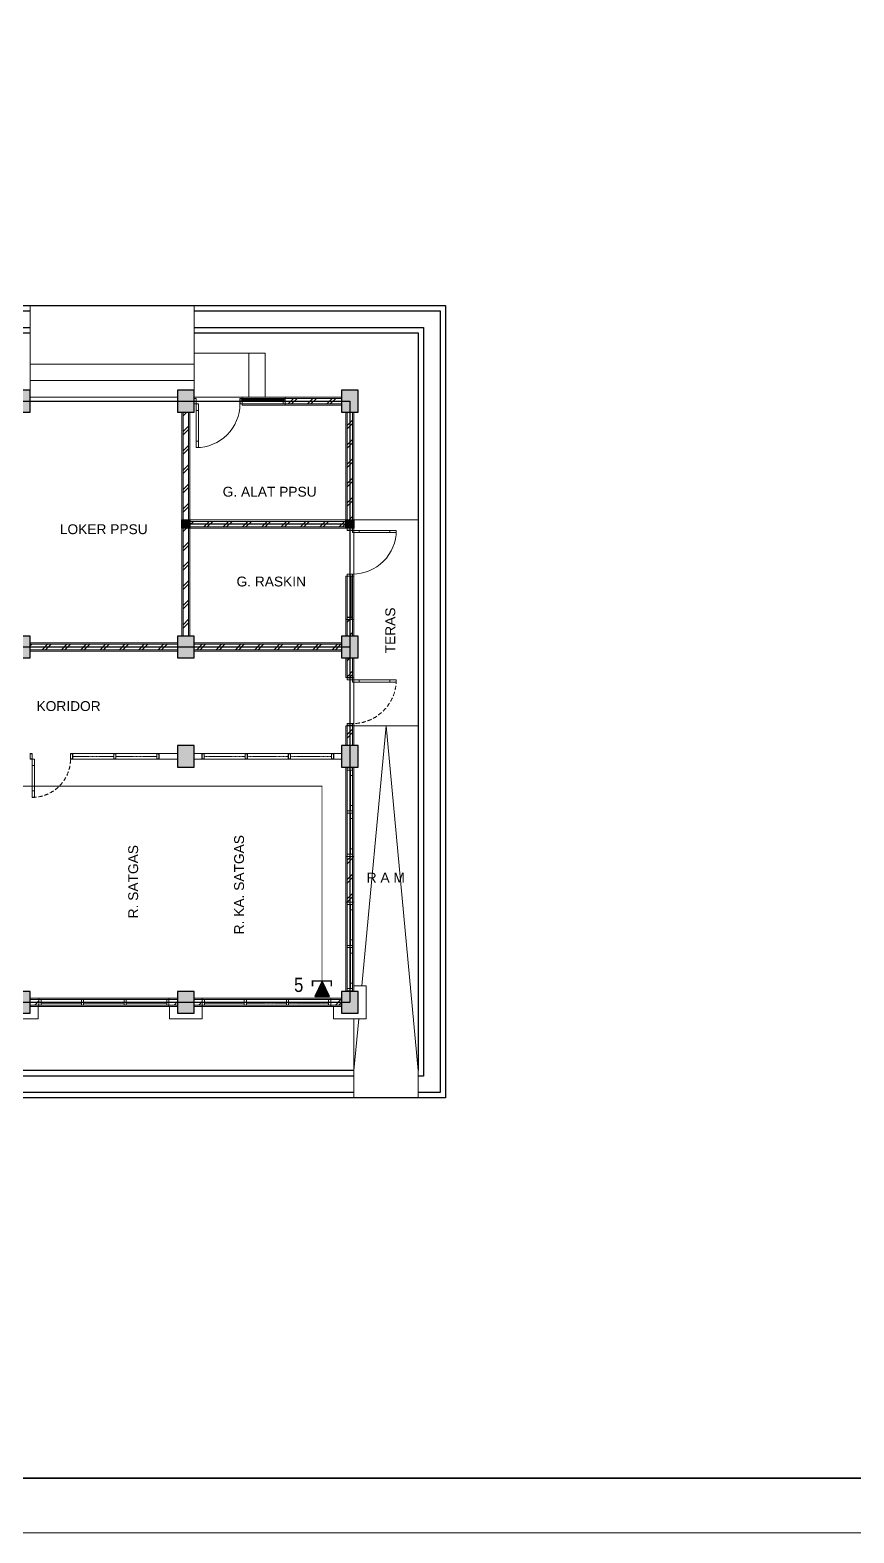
# Model space of a CAD drawing. Header units: millimetres. Extents: x -11 to 37583, y -101 to 28664.
# Drawn here: x 8088 to 11103, y 17664 to 23164 of the extents above; entities that cross this region are included whole.
import ezdxf
from ezdxf.enums import TextEntityAlignment as Align

# ---------------------------------------------------------------- set-up
doc = ezdxf.new("R2010")
doc.units = ezdxf.units.MM
doc.linetypes.add('DASHED', pattern=[0.75, 0.5, -0.25])
doc.linetypes.add('HIDDEN', pattern=[0.375, 0.25, -0.125])
for name, color, linetype, lineweight in [('ars', 11, 'Continuous', 5), ('dinding', 5, 'Continuous', 15), ('GRS KOP', 1, 'Continuous', 35), ('kabel', 1, 'Continuous', 50), ('KOLOM', 1, 'Continuous', 30), ('kop', 7, 'Continuous', 20), ('kus', 63, 'Continuous', 15), ('KUSEN', 30, 'Continuous', 15), ('lan', 7, 'Continuous', 15), ('not', 7, 'Continuous', 20), ('PARTISI', 190, 'Continuous', 9), ('sol kol', 8, 'Continuous', 0)]:
    doc.layers.add(name, color=color, linetype=linetype, lineweight=lineweight)
doc.layers.add('as', color=1, linetype='Continuous', plot=False)
doc.layers.add('D2', color=3, linetype='Continuous')
doc.layers.add('HT', color=8, linetype='Continuous')
doc.styles.add('BARU', font='complex.shx')
doc.styles.add('NOT', font='ARIALN.TTF')
doc.styles.get("Standard").update_dxf_attribs({"font": 'arial.ttf'})
pattern_1 = [(45, (6758.166, 18955.88), (-35.35534, 35.35534), []), (45, (6770.666, 18955.88), (-35.35534, 35.35534), [])]
pattern_2 = [(45, (6558.166, 18955.88), (-35.35534, 35.35534), []), (45, (6570.666, 18955.88), (-35.35534, 35.35534), [])]

# ---------------------------------------------------------------- blocks, each defined once
blk = doc.blocks.new('KP')
at = {"layer": 'KOLOM'}
blk.add_lwpolyline([(0.075, -0.075), (-0.075, -0.075), (-0.075, 0.075), (0.075, 0.075), (0.075, -0.075)], dxfattribs=at)
blk = doc.blocks.new('K1')
at = {"layer": 'KOLOM'}
blk.add_lwpolyline([(0.2, 0.15), (-0.2, 0.15), (-0.2, -0.15), (0.2, -0.15), (0.2, 0.15)], dxfattribs=at)
blk = doc.blocks.new('P 80')
at = {"linetype": 'HIDDEN', "ltscale": 0.3}
blk.add_lwpolyline([(-0.84, 0.1, -0.414214), (-0.04, 0.9, -1.303225)], format="xyb", dxfattribs=at)
for points in [[(-0.04, 0.9), (-0.08, 0.9), (-0.08, 0.78), (-0.04, 0.78)], [(-0.04, 0.78), (-0.08, 0.78), (-0.08, 0.22), (-0.04, 0.22)], [(-0.835, 0.06), (-0.84, 0.06), (-0.84, 0.061), (-0.84, 0.1), (-0.88, 0.1), (-0.88, 0), (-0.84, 0), (-0.84, 0.056), (-0.835, 0.058)], [(-0.842, 0.002), (-0.878, 0.002), (-0.878, 0.098), (-0.842, 0.098)], [(-0.04, 0.1), (-0.08, 0.1), (-0.08, 0.22), (-0.04, 0.22)], [(-0.045, 0.06), (-0.04, 0.06), (-0.04, 0.061), (-0.04, 0.1), (0, 0.1), (0, 0), (-0.04, 0), (-0.04, 0.056), (-0.045, 0.058)], [(-0.038, 0.002), (-0.002, 0.002), (-0.002, 0.098), (-0.038, 0.098)]]:
    blk.add_lwpolyline(points, close=True)
blk = doc.blocks.new('P 70')
at = {"linetype": 'HIDDEN', "ltscale": 0.3}
blk.add_lwpolyline([(-0.74, 0.1, -0.414214), (-0.04, 0.8, -1.303225)], format="xyb", dxfattribs=at)
for points in [[(-0.04, 0.8), (-0.08, 0.8), (-0.08, 0.68), (-0.04, 0.68)], [(-0.04, 0.68), (-0.08, 0.68), (-0.08, 0.22), (-0.04, 0.22)], [(-0.735, 0.06), (-0.74, 0.06), (-0.74, 0.061), (-0.74, 0.1), (-0.78, 0.1), (-0.78, 0), (-0.74, 0), (-0.74, 0.056), (-0.735, 0.058)], [(-0.742, 0.002), (-0.778, 0.002), (-0.778, 0.098), (-0.742, 0.098)], [(-0.04, 0.1), (-0.08, 0.1), (-0.08, 0.22), (-0.04, 0.22)], [(-0.045, 0.06), (-0.04, 0.06), (-0.04, 0.061), (-0.04, 0.1), (0, 0.1), (0, 0), (-0.04, 0), (-0.04, 0.056), (-0.045, 0.058)], [(-0.038, 0.002), (-0.002, 0.002), (-0.002, 0.098), (-0.038, 0.098)]]:
    blk.add_lwpolyline(points, close=True)
blk = doc.blocks.new('NOTASI RUANG')
at = {"layer": 'not'}
for height, p in [(0.26, (-0.011, 0.3)), (0.175, (-0.009, -0.017))]:
    blk.add_attdef('RUANG', text='', height=height, dxfattribs=at).set_placement(p, align=Align.MIDDLE_CENTER)
blk = doc.blocks.new('KJG')
at = {"layer": 'HT'}
blk.add_hatch(color=6, dxfattribs=at).paths.add_polyline_path([(5333.7, 22448.2), (5306.7, 22391.8), (5360.7, 22391.8)])
at = {"layer": 'HT', "color": 6}
blk.add_lwpolyline([(5333.7, 22448.2), (5306.7, 22391.8), (5360.7, 22391.8)], close=True, dxfattribs=at)
at = {"layer": 'kabel', "color": 6, "linetype": 'Continuous', "const_width": 5.75}
blk.add_lwpolyline([(5367.8, 22429.1), (5367.8, 22448.5), (5298.7, 22448.5), (5298.7, 22429.1)], dxfattribs=at)
blk = doc.blocks.new('kop')
at = {"layer": 'GRS KOP'}
blk.add_lwpolyline([(1, 54), (83, 54), (83, 1), (1, 1)], close=True, dxfattribs=at)
at = {"layer": 'kop', "color": 7}
blk.add_line((0, 0), (84, 0), dxfattribs=at)
at = {"layer": 'kop', "style": 'BARU', "flags": 4}
for p, height in [((73.8, 5.4), 0.35), ((80.303, 5.382), 0.25), ((73.8, 4.9), 0.35), ((80.303, 4.882), 0.25), ((73.8, 4.4), 0.35), ((80.303, 4.382), 0.25)]:
    blk.add_attdef('-', p, '', height=height, dxfattribs=at)
at = {"layer": 'kop', "flags": 4}
for tag, p in [('AR-00', (78.057, 2.648)), ('00', (81.238, 2.647))]:
    blk.add_attdef(tag, text='', height=0.35, dxfattribs=at).set_placement(p, align=Align.MIDDLE)

msp = doc.modelspace()

# ---------------------------------------------------------------- hatches: boundary and pattern name
at = {"layer": 'ars'}
h = msp.add_hatch(dxfattribs=at)
h.set_pattern_fill('TEMBOK', color=256, scale=50)
h.set_pattern_definition(pattern_1)
h.paths.add_polyline_path([(9228.2, 21795.9), (9022.2, 21795.9), (9022.2, 21815.9), (9228.2, 21815.9)])
h = msp.add_hatch(dxfattribs=at)
h.set_pattern_fill('TEMBOK', color=256, scale=50)
h.set_pattern_definition(pattern_1)
h.paths.add_polyline_path([(8668.2, 20945.9), (8668.2, 21765.9), (8648.2, 21765.9), (8648.2, 20945.9)])
h = msp.add_hatch(dxfattribs=at)
h.set_pattern_fill('TEMBOK', color=256, scale=50)
h.set_pattern_definition(pattern_2)
h.paths.add_polyline_path([(9268.2, 21765.9), (9268.2, 21370.9), (9248.2, 21370.9), (9248.2, 21765.9)])
h = msp.add_hatch(dxfattribs=at)
h.set_pattern_fill('TEMBOK', color=256, scale=50)
h.set_pattern_definition(pattern_1)
h.paths.add_polyline_path([(9243.2, 21365.9), (8673.2, 21365.9), (8673.2, 21345.9), (9243.2, 21345.9)])
h = msp.add_hatch(dxfattribs=at)
h.set_pattern_fill('TEMBOK', color=256, scale=50)
h.set_pattern_definition(pattern_2)
h.paths.add_polyline_path([(9268.2, 21006.9), (9268.2, 20945.9), (9248.2, 20945.9), (9248.2, 21006.9)])
h = msp.add_hatch(dxfattribs=at)
h.set_pattern_fill('TEMBOK', color=256, scale=50)
h.set_pattern_definition(pattern_1)
h.paths.add_polyline_path([(8628.2, 20895.9), (8088.2, 20895.9), (8088.2, 20915.9), (8628.2, 20915.9)])
h = msp.add_hatch(dxfattribs=at)
h.set_pattern_fill('TEMBOK', color=256, scale=50)
h.set_pattern_definition(pattern_1)
h.paths.add_polyline_path([(9228.2, 20915.9), (8688.2, 20915.9), (8688.2, 20895.9), (9228.2, 20895.9)])
h = msp.add_hatch(dxfattribs=at)
h.set_pattern_fill('TEMBOK', color=256, scale=50)
h.set_pattern_definition(pattern_2)
h.paths.add_polyline_path([(9248.2, 20793.9), (9248.2, 20865.9), (9268.2, 20865.9), (9268.2, 20793.9)])
h = msp.add_hatch(dxfattribs=at)
h.set_pattern_fill('TEMBOK', color=256, scale=50)
h.set_pattern_definition(pattern_2)
h.paths.add_polyline_path([(9248.2, 20617.9), (9248.2, 20545.9), (9268.2, 20545.9), (9268.2, 20617.9)])
h = msp.add_hatch(dxfattribs=at)
h.set_pattern_fill('TEMBOK', color=256, scale=50)
h.set_pattern_definition([(45, (8758.166, 19281.88), (-35.3553, 35.3553), []), (45, (8770.666, 19281.88), (-35.3553, 35.3553), [])])
h.paths.add_polyline_path([(9268.2, 20139.9), (9268.2, 19971.9), (9248.2, 19971.9), (9248.2, 20139.9)])
h = msp.add_hatch(dxfattribs=at)
h.set_pattern_fill('TEMBOK', color=256, scale=50)
h.set_pattern_definition([(45, (7234.58, 19290.88), (-35.3553, 35.3553), []), (45, (7247.08, 19290.88), (-35.3553, 35.3553), [])])
h.paths.add_polyline_path([(8120.2, 19615.9), (8088.2, 19615.9), (8088.2, 19595.9), (8120.2, 19595.9)])
h = msp.add_hatch(dxfattribs=at)
h.set_pattern_fill('TEMBOK', color=256, scale=50)
h.set_pattern_definition([(45, (7744.58, 19290.88), (-35.3553, 35.3553), []), (45, (7757.08, 19290.88), (-35.3553, 35.3553), [])])
h.paths.add_polyline_path([(8628.2, 19615.9), (8598.2, 19615.9), (8598.2, 19595.9), (8628.2, 19595.9)])
h = msp.add_hatch(dxfattribs=at)
h.set_pattern_fill('TEMBOK', color=256, scale=50)
h.set_pattern_definition([(45, (7834.58, 19290.88), (-35.3553, 35.3553), []), (45, (7847.08, 19290.88), (-35.3553, 35.3553), [])])
h.paths.add_polyline_path([(8718.2, 19615.9), (8688.2, 19615.9), (8688.2, 19595.9), (8718.2, 19595.9)])
h = msp.add_hatch(dxfattribs=at)
h.set_pattern_fill('TEMBOK', color=256, scale=50)
h.set_pattern_definition([(45, (8334.58, 19290.88), (-35.3553, 35.3553), []), (45, (8347.08, 19290.88), (-35.3553, 35.3553), [])])
h.paths.add_polyline_path([(9228.2, 19615.9), (9188.2, 19615.9), (9188.2, 19595.9), (9228.2, 19595.9)])
at = {"layer": 'sol kol'}
for points in [[(8028.2, 21845.9), (8028.2, 21765.9), (8088.2, 21765.9), (8088.2, 21845.9)], [(8628.2, 21845.9), (8628.2, 21765.9), (8688.2, 21765.9), (8688.2, 21845.9)], [(9228.2, 21845.9), (9228.2, 21765.9), (9288.2, 21765.9), (9288.2, 21845.9)], [(8643.2, 21370.9), (8673.2, 21370.9), (8673.2, 21340.9), (8643.2, 21340.9)], [(9243.2, 21370.9), (9273.2, 21370.9), (9273.2, 21340.9), (9243.2, 21340.9)], [(8028.2, 20945.9), (8028.2, 20865.9), (8088.2, 20865.9), (8088.2, 20945.9)], [(8628.2, 20945.9), (8628.2, 20865.9), (8688.2, 20865.9), (8688.2, 20945.9)], [(9228.2, 20945.9), (9228.2, 20865.9), (9288.2, 20865.9), (9288.2, 20945.9)], [(8628.2, 20545.9), (8628.2, 20465.9), (8688.2, 20465.9), (8688.2, 20545.9)], [(9228.2, 20545.9), (9228.2, 20465.9), (9288.2, 20465.9), (9288.2, 20545.9)], [(8028.2, 19645.9), (8028.2, 19565.9), (8088.2, 19565.9), (8088.2, 19645.9)], [(8628.2, 19645.9), (8628.2, 19565.9), (8688.2, 19565.9), (8688.2, 19645.9)], [(9228.2, 19645.9), (9228.2, 19565.9), (9288.2, 19565.9), (9288.2, 19645.9)]]:
    msp.add_hatch(color=256, dxfattribs=at).paths.add_polyline_path(points)

# ---------------------------------------------------------------- linework, layer by layer
for p, q in [((4308.2, 22155.9), (9608.2, 22155.9)), ((4328.2, 22135.9), (8088.2, 22135.9)), ((8688.2, 22135.9), (9588.2, 22135.9)), ((9588.2, 22135.9), (9588.2, 19275.9)), ((9608.2, 22155.9), (9608.2, 19255.9)), ((4388.2, 22075.9), (8088.2, 22075.9)), ((4408.2, 22055.9), (8088.2, 22055.9)), ((8688.2, 22075.9), (9528.2, 22075.9)), ((8688.2, 22055.9), (9508.2, 22055.9)), ((9508.2, 22055.9), (9508.2, 19355.9)), ((9528.2, 22075.9), (9528.2, 19335.9)), ((9273.2, 19355.9), (7508.2, 19355.9)), ((9273.2, 19335.9), (7528.2, 19335.9)), ((9528.2, 19335.9), (9508.2, 19335.9)), ((9273.2, 19275.9), (7588.2, 19275.9)), ((9608.2, 19255.9), (7608.2, 19255.9)), ((9588.2, 19275.9), (9508.2, 19275.9))]:
    msp.add_line(p, q)
at = {"layer": 'ars'}
for points in [[(9228.2, 21795.9), (9022.2, 21795.9), (9022.2, 21815.9), (9228.2, 21815.9)], [(8668.2, 20945.9), (8668.2, 21765.9), (8648.2, 21765.9), (8648.2, 20945.9)], [(9268.2, 21765.9), (9268.2, 21370.9), (9248.2, 21370.9), (9248.2, 21765.9)], [(9243.2, 21365.9), (8673.2, 21365.9), (8673.2, 21345.9), (9243.2, 21345.9)], [(9268.2, 21006.9), (9268.2, 20945.9), (9248.2, 20945.9), (9248.2, 21006.9)], [(8628.2, 20895.9), (8088.2, 20895.9), (8088.2, 20915.9), (8628.2, 20915.9)], [(9228.2, 20915.9), (8688.2, 20915.9), (8688.2, 20895.9), (9228.2, 20895.9)], [(9248.2, 20793.9), (9248.2, 20865.9), (9268.2, 20865.9), (9268.2, 20793.9)], [(9248.2, 20617.9), (9248.2, 20545.9), (9268.2, 20545.9), (9268.2, 20617.9)], [(9268.2, 20139.9), (9268.2, 19971.9), (9248.2, 19971.9), (9248.2, 20139.9)], [(8120.2, 19615.9), (8088.2, 19615.9), (8088.2, 19595.9), (8120.2, 19595.9)], [(8628.2, 19615.9), (8596.2, 19615.9), (8596.2, 19595.9), (8628.2, 19595.9)], [(8718.2, 19615.9), (8688.2, 19615.9), (8688.2, 19595.9), (8718.2, 19595.9)], [(9228.2, 19615.9), (9188.2, 19615.9), (9188.2, 19595.9), (9228.2, 19595.9)]]:
    msp.add_lwpolyline(points, close=True, dxfattribs=at)
at = {"layer": 'as'}
for points in [[(8058.2, 21805.9), (9258.2, 21805.9), (9258.2, 19605.9)], [(9258.2, 21355.9), (8658.2, 21355.9)], [(9258.2, 20905.9), (8058.2, 20905.9)], [(7858.2, 19605.9), (9258.2, 19605.9)]]:
    msp.add_lwpolyline(points, dxfattribs=at)
at = {"layer": 'D2', "color": 3, "linetype": 'DASHED', "ltscale": 50, "const_width": 3.03}
msp.add_lwpolyline([(7436.5, 20397), (9156.5, 20397), (9156.5, 19683.7)], dxfattribs=at)
at = {"layer": 'dinding'}
for points in [[(9228.2, 21790.9), (9022.2, 21790.9), (9022.2, 21820.9), (9228.2, 21820.9)], [(8673.2, 20945.9), (8673.2, 21765.9), (8643.2, 21765.9), (8643.2, 20945.9)], [(9273.2, 21765.9), (9273.2, 21370.9), (9243.2, 21370.9), (9243.2, 21765.9)], [(9243.2, 21370.9), (8673.2, 21370.9), (8673.2, 21340.9), (9243.2, 21340.9)], [(9273.2, 21006.9), (9273.2, 20945.9), (9243.2, 20945.9), (9243.2, 21006.9)], [(8628.2, 20890.9), (8088.2, 20890.9), (8088.2, 20920.9), (8628.2, 20920.9)], [(9228.2, 20920.9), (8688.2, 20920.9), (8688.2, 20890.9), (9228.2, 20890.9)], [(9243.2, 20793.9), (9243.2, 20865.9), (9273.2, 20865.9), (9273.2, 20793.9)], [(9243.2, 20617.9), (9243.2, 20545.9), (9273.2, 20545.9), (9273.2, 20617.9)], [(9273.2, 20139.9), (9273.2, 19971.9), (9243.2, 19971.9), (9243.2, 20139.9)], [(8120.2, 19620.9), (8088.2, 19620.9), (8088.2, 19590.9), (8120.2, 19590.9)], [(8628.2, 19620.9), (8596.2, 19620.9), (8596.2, 19590.9), (8628.2, 19590.9)], [(8718.2, 19620.9), (8688.2, 19620.9), (8688.2, 19590.9), (8718.2, 19590.9)], [(9228.2, 19620.9), (9188.2, 19620.9), (9188.2, 19590.9), (9228.2, 19590.9)]]:
    msp.add_lwpolyline(points, close=True, dxfattribs=at)
at = {"layer": 'kop', "color": 7}
msp.add_line((2856.5, 17663.9), (19656.5, 17663.9), dxfattribs=at)
at = {"layer": 'kus'}
for p, q in [((9014.2, 21815.9), (8864.2, 21815.9)), ((9014.2, 21795.9), (8864.2, 21795.9)), ((9014.2, 21811.5), (9014.2, 21815.9)), ((9014.2, 21815.9), (9022.2, 21815.9)), ((9014.5, 21811.5), (9014.2, 21811.5)), ((9014.2, 21795.9), (9014.2, 21809.3)), ((9014.2, 21809.3), (9014.5, 21809.3)), ((9022.2, 21795.9), (9014.2, 21795.9)), ((9014.5, 21811), (9014.5, 21811.5)), ((9014.8, 21811), (9014.5, 21811)), ((9014.5, 21809.3), (9014.5, 21809.8)), ((9014.5, 21809.8), (9014.8, 21809.8)), ((9014.6, 21815.5), (9021.8, 21815.5)), ((9014.6, 21811.9), (9014.6, 21815.5)), ((9017.6, 21811.9), (9014.6, 21811.9)), ((9014.6, 21796.3), (9014.6, 21808.9)), ((9014.6, 21808.9), (9017.6, 21808.9)), ((9021.8, 21796.3), (9014.6, 21796.3)), ((9015.2, 21811.5), (9014.8, 21811)), ((9014.8, 21809.8), (9015.2, 21809.3)), ((9017.2, 21811.5), (9015.2, 21811.5)), ((9015.2, 21809.3), (9017.2, 21809.3)), ((9017.2, 21809.3), (9017.2, 21811.5)), ((9017.6, 21808.9), (9017.6, 21811.9)), ((9021.8, 21815.5), (9021.8, 21796.3)), ((9248.2, 21014.9), (9248.2, 21164.9)), ((9268.2, 21014.9), (9268.2, 21164.9)), ((8394.2, 20515.9), (8244.2, 20515.9)), ((8552.2, 20515.9), (8402.2, 20515.9)), ((8725.2, 20515.9), (8875.2, 20515.9)), ((8883.2, 20515.9), (9033.2, 20515.9)), ((9041.2, 20515.9), (9191.2, 20515.9)), ((8394.2, 20495.9), (8244.2, 20495.9)), ((8552.2, 20495.9), (8402.2, 20495.9)), ((8725.2, 20495.9), (8875.2, 20495.9)), ((8883.2, 20495.9), (9033.2, 20495.9)), ((9041.2, 20495.9), (9191.2, 20495.9)), ((9248.2, 20305.9), (9248.2, 20455.9)), ((9261.2, 20305.9), (9261.2, 20455.9)), ((9261.2, 20435.9), (9268.2, 20435.9)), ((9268.2, 20305.9), (9268.2, 20455.9)), ((9248.2, 20147.9), (9248.2, 20297.9)), ((9261.2, 20325.9), (9268.2, 20325.9)), ((9261.2, 20147.9), (9261.2, 20297.9)), ((9268.2, 20147.9), (9268.2, 20297.9)), ((9261.2, 20277.9), (9268.2, 20277.9)), ((9261.2, 20167.9), (9268.2, 20167.9)), ((9248.2, 19963.9), (9248.2, 19813.9)), ((9261.2, 19963.9), (9261.2, 19813.9)), ((9261.2, 19943.9), (9268.2, 19943.9)), ((9268.2, 19963.9), (9268.2, 19813.9)), ((9248.2, 19805.9), (9248.2, 19655.9)), ((9261.2, 19833.9), (9268.2, 19833.9)), ((9261.2, 19805.9), (9261.2, 19655.9)), ((9268.2, 19805.9), (9268.2, 19655.9)), ((9261.2, 19785.9), (9268.2, 19785.9)), ((9261.2, 19675.9), (9268.2, 19675.9)), ((8276.2, 19602.9), (8128.2, 19602.9)), ((8432.2, 19602.9), (8284.2, 19602.9)), ((8588.2, 19602.9), (8440.2, 19602.9)), ((8872.2, 19615.9), (8726.2, 19615.9)), ((8872.2, 19602.9), (8726.2, 19602.9)), ((8872.2, 19595.9), (8726.2, 19595.9)), ((9026.2, 19615.9), (8880.2, 19615.9)), ((9026.2, 19595.9), (8880.2, 19595.9)), ((9180.2, 19615.9), (9034.2, 19615.9)), ((9180.2, 19595.9), (9034.2, 19595.9))]:
    msp.add_line(p, q, dxfattribs=at)
at = {"layer": 'kus', "linetype": 'HIDDEN'}
for p, q in [((8394.2, 20505.9), (8244.2, 20505.9)), ((8552.2, 20505.9), (8402.2, 20505.9)), ((8725.2, 20505.9), (8875.2, 20505.9)), ((8883.2, 20505.9), (9033.2, 20505.9)), ((9041.2, 20505.9), (9191.2, 20505.9)), ((9026.2, 19602.9), (8880.2, 19602.9)), ((9180.2, 19602.9), (9034.2, 19602.9))]:
    msp.add_line(p, q, dxfattribs=at)
at = {"layer": 'kus'}
for points in [[(8697.1, 21803.9), (8696.2, 21803.9), (8696.2, 21803.6), (8696.2, 21795.9), (8688.2, 21795.9), (8688.2, 21815.9), (8696.2, 21815.9), (8696.2, 21804.6), (8697.1, 21804.2)], [(8695.8, 21815.5), (8688.6, 21815.5), (8688.6, 21796.3), (8695.8, 21796.3)], [(8696.2, 21795.9), (8704.2, 21795.9), (8704.2, 21771.9), (8696.2, 21771.9)], [(8855.2, 21803.9), (8856.2, 21803.9), (8856.2, 21803.6), (8856.2, 21795.9), (8864.2, 21795.9), (8864.2, 21815.9), (8856.2, 21815.9), (8856.2, 21804.6), (8855.2, 21804.2)], [(8856.6, 21815.5), (8863.8, 21815.5), (8863.8, 21796.3), (8856.6, 21796.3)], [(9017.2, 21811.4), (9017.2, 21809.4), (8862.2, 21809.4), (8862.2, 21811.4)], [(8696.2, 21659.9), (8704.2, 21659.9), (8704.2, 21771.9), (8696.2, 21771.9)], [(8696.2, 21635.9), (8704.2, 21635.9), (8704.2, 21659.9), (8696.2, 21659.9)], [(9260.2, 21331.9), (9260.2, 21332.9), (9260.5, 21332.9), (9268.2, 21332.9), (9268.2, 21340.9), (9248.2, 21340.9), (9248.2, 21332.9), (9259.5, 21332.9), (9259.8, 21331.9)], [(9248.6, 21333.3), (9248.6, 21340.5), (9267.8, 21340.5), (9267.8, 21333.3)], [(9268.2, 21332.9), (9268.2, 21324.9), (9292.2, 21324.9), (9292.2, 21332.9)], [(9404.2, 21332.9), (9404.2, 21324.9), (9292.2, 21324.9), (9292.2, 21332.9)], [(9428.2, 21332.9), (9428.2, 21324.9), (9404.2, 21324.9), (9404.2, 21332.9)], [(9260.2, 21173.9), (9260.2, 21172.9), (9260.5, 21172.9), (9268.2, 21172.9), (9268.2, 21164.9), (9248.2, 21164.9), (9248.2, 21172.9), (9259.5, 21172.9), (9259.8, 21173.9)], [(9248.6, 21172.5), (9248.6, 21165.3), (9267.8, 21165.3), (9267.8, 21172.5)], [(9263.7, 21011.9), (9261.7, 21011.9), (9261.7, 21166.9), (9263.7, 21166.9)], [(8394.2, 20495.9), (8402.2, 20495.9), (8402.2, 20515.9), (8394.2, 20515.9)], [(8394.6, 20496.3), (8401.8, 20496.3), (8401.8, 20515.5), (8394.6, 20515.5)], [(8552.2, 20495.9), (8560.2, 20495.9), (8560.2, 20515.9), (8552.2, 20515.9)], [(8552.6, 20496.3), (8559.8, 20496.3), (8559.8, 20515.5), (8552.6, 20515.5)], [(8725.2, 20495.9), (8717.2, 20495.9), (8717.2, 20515.9), (8725.2, 20515.9)], [(8724.8, 20496.3), (8717.6, 20496.3), (8717.6, 20515.5), (8724.8, 20515.5)], [(8883.2, 20495.9), (8875.2, 20495.9), (8875.2, 20515.9), (8883.2, 20515.9)], [(8882.8, 20496.3), (8875.6, 20496.3), (8875.6, 20515.5), (8882.8, 20515.5)], [(9041.2, 20495.9), (9033.2, 20495.9), (9033.2, 20515.9), (9041.2, 20515.9)], [(9040.8, 20496.3), (9033.6, 20496.3), (9033.6, 20515.5), (9040.8, 20515.5)], [(9199.2, 20495.9), (9191.2, 20495.9), (9191.2, 20515.9), (9199.2, 20515.9)], [(9198.8, 20496.3), (9191.6, 20496.3), (9191.6, 20515.5), (9198.8, 20515.5)], [(9268.2, 20455.9), (9268.2, 20463.9), (9248.2, 20463.9), (9248.2, 20455.9)], [(9268.2, 20297.9), (9268.2, 20305.9), (9248.2, 20305.9), (9248.2, 20297.9)], [(9268.2, 20139.9), (9268.2, 20147.9), (9248.2, 20147.9), (9248.2, 20139.9)], [(9268.2, 19971.9), (9268.2, 19963.9), (9248.2, 19963.9), (9248.2, 19971.9)], [(9268.2, 19813.9), (9268.2, 19805.9), (9248.2, 19805.9), (9248.2, 19813.9)], [(9268.2, 19655.9), (9268.2, 19647.9), (9248.2, 19647.9), (9248.2, 19655.9)], [(8128.2, 19595.9), (8120.2, 19595.9), (8120.2, 19615.9), (8128.2, 19615.9)], [(8128.2, 19615.9), (8588.2, 19615.9), (8588.2, 19595.9), (8128.2, 19595.9)], [(8284.2, 19595.9), (8276.2, 19595.9), (8276.2, 19615.9), (8284.2, 19615.9)], [(8440.2, 19595.9), (8432.2, 19595.9), (8432.2, 19615.9), (8440.2, 19615.9)], [(8596.2, 19595.9), (8588.2, 19595.9), (8588.2, 19615.9), (8596.2, 19615.9)], [(8726.2, 19595.9), (8718.2, 19595.9), (8718.2, 19615.9), (8726.2, 19615.9)], [(8880.2, 19595.9), (8872.2, 19595.9), (8872.2, 19615.9), (8880.2, 19615.9)], [(9034.2, 19595.9), (9026.2, 19595.9), (9026.2, 19615.9), (9034.2, 19615.9)], [(9188.2, 19595.9), (9180.2, 19595.9), (9180.2, 19615.9), (9188.2, 19615.9)]]:
    msp.add_lwpolyline(points, close=True, dxfattribs=at)
for points in [[(8856.2, 21795.9, -0.414214), (8696.2, 21635.9, -1.303225)], [(9268.2, 21172.9, 0.414214), (9428.2, 21332.9, 1.303225)]]:
    msp.add_lwpolyline(points, format="xyb", dxfattribs=at)
at = {"layer": 'KUSEN'}
for p, q in [((9022.2, 21815.9), (9022.2, 21804.6)), ((9022.2, 21804.6), (9022.2, 21804.2)), ((9022.2, 21804.2), (9022.2, 21803.9)), ((9022.2, 21803.9), (9022.2, 21795.9)), ((9248.2, 21006.9), (9248.2, 21014.9)), ((9248.2, 21014.9), (9261.6, 21014.9)), ((9248.6, 21007.3), (9248.6, 21014.5)), ((9248.6, 21014.5), (9261.2, 21014.5)), ((9261.2, 21014.5), (9261.2, 21011.5)), ((9261.2, 21011.5), (9264.2, 21011.5)), ((9261.6, 21014.9), (9261.6, 21014.6)), ((9261.6, 21014.6), (9262.1, 21014.6)), ((9262.1, 21014.2), (9261.6, 21013.9)), ((9261.6, 21013.9), (9261.6, 21011.9)), ((9261.6, 21011.9), (9263.8, 21011.9)), ((9262.1, 21014.6), (9262.1, 21014.2)), ((9263.3, 21014.2), (9263.3, 21014.6)), ((9263.3, 21014.6), (9263.8, 21014.6)), ((9263.8, 21013.9), (9263.3, 21014.2)), ((9263.8, 21014.6), (9263.8, 21014.9)), ((9263.8, 21014.9), (9268.2, 21014.9)), ((9263.8, 21011.9), (9263.8, 21013.9)), ((9264.2, 21011.5), (9264.2, 21014.5)), ((9264.2, 21014.5), (9267.8, 21014.5)), ((9267.8, 21014.5), (9267.8, 21007.3)), ((9268.2, 21014.9), (9268.2, 21006.9)), ((9256.2, 21006.9), (9248.2, 21006.9)), ((9267.8, 21007.3), (9248.6, 21007.3)), ((9256.5, 21006.9), (9256.2, 21006.9)), ((9256.9, 21006.9), (9256.5, 21006.9)), ((9268.2, 21006.9), (9256.9, 21006.9))]:
    msp.add_line(p, q, dxfattribs=at)
at = {"layer": 'lan'}
for p, q in [((8088.2, 22055.9), (8088.2, 22155.9)), ((8088.2, 22000.9), (8088.2, 22155.9)), ((8688.2, 22000.9), (8688.2, 22155.9)), ((8088.2, 21845.9), (8088.2, 22000.9)), ((8688.2, 21845.9), (8688.2, 22000.9)), ((8948.2, 21980.9), (8688.2, 21980.9)), ((8888.2, 21820.9), (8888.2, 21980.9)), ((8948.2, 21820.9), (8948.2, 21980.9)), ((8088.2, 21940.9), (8688.2, 21940.9)), ((8088.2, 21880.9), (8688.2, 21880.9)), ((8088.2, 21820.9), (8628.2, 21820.9)), ((8864.2, 21820.9), (8688.2, 21820.9)), ((9273.2, 21370.9), (9508.2, 21370.9)), ((9273.2, 21164.9), (9273.2, 21340.9)), ((9273.2, 20617.9), (9273.2, 20793.9)), ((9273.2, 20617.9), (9508.2, 20617.9)), ((9302, 19665.9), (9390.7, 20617.9)), ((9508.2, 19355.9), (9390.7, 20617.9)), ((9318.2, 19665.9), (9273.2, 19665.9)), ((9318.2, 19665.9), (9318.2, 19545.9)), ((8118.2, 19590.9), (8118.2, 19545.9)), ((8598.2, 19590.9), (8598.2, 19545.9)), ((8718.2, 19590.9), (8718.2, 19545.9)), ((9198.2, 19590.9), (9198.2, 19545.9)), ((8118.2, 19545.9), (7998.2, 19545.9)), ((8718.2, 19545.9), (8598.2, 19545.9)), ((9318.2, 19545.9), (9198.2, 19545.9)), ((9273.2, 19355.9), (9290.9, 19545.9)), ((9273.2, 19545.9), (9273.2, 19255.9)), ((9508.2, 19355.9), (9508.2, 19255.9))]:
    msp.add_line(p, q, dxfattribs=at)
for points in [[(9022.2, 21820.9), (8864.2, 21820.9), (8864.2, 21790.9), (9022.2, 21790.9)], [(9273.2, 21006.9), (9273.2, 21164.9), (9243.2, 21164.9), (9243.2, 21006.9)], [(9273.2, 20465.9), (9273.2, 20139.9), (9243.2, 20139.9), (9243.2, 20465.9)], [(9273.2, 19971.9), (9273.2, 19645.9), (9243.2, 19645.9), (9243.2, 19971.9)], [(8120.2, 19620.9), (8596.2, 19620.9), (8596.2, 19590.9), (8120.2, 19590.9)], [(8718.2, 19620.9), (9188.2, 19620.9), (9188.2, 19590.9), (8718.2, 19590.9)]]:
    msp.add_lwpolyline(points, close=True, dxfattribs=at)
at = {"layer": 'PARTISI'}
for points in [[(8560.2, 20515.9), (8628.2, 20515.9), (8628.2, 20495.9), (8560.2, 20495.9)], [(8688.2, 20515.9), (8717.2, 20515.9), (8717.2, 20495.9), (8688.2, 20495.9)], [(9199.2, 20515.9), (9228.2, 20515.9), (9228.2, 20495.9), (9199.2, 20495.9)]]:
    msp.add_lwpolyline(points, close=True, dxfattribs=at)

# ---------------------------------------------------------------- block references
ref = msp.add_blockref('NOTASI RUANG', (8966.5, 21428.9), dxfattribs=dict(xscale=151.7750944366926, yscale=151.7750944366926, zscale=151.775094436689))
ref.add_attrib('RUANG', 'G. ALAT PPSU', dxfattribs={"layer": 'not', "height": 36}).set_placement((8964.8, 21474.4), align=Align.MIDDLE_CENTER)
ref = msp.add_blockref('NOTASI RUANG', (8359.5, 21291.6), dxfattribs=dict(xscale=151.7750944366926, yscale=151.7750944366926, zscale=151.775094436689))
ref.add_attrib('RUANG', 'LOKER PPSU', dxfattribs={"layer": 'not', "height": 36}).set_placement((8357.8, 21337.1), align=Align.MIDDLE_CENTER)
ref = msp.add_blockref('NOTASI RUANG', (8972.4, 21100.2), dxfattribs=dict(xscale=151.7750944366926, yscale=151.7750944366926, zscale=151.775094436689))
ref.add_attrib('RUANG', 'G. RASKIN', dxfattribs={"layer": 'not', "height": 36}).set_placement((8970.7, 21145.7), align=Align.MIDDLE_CENTER)
ref = msp.add_blockref('NOTASI RUANG', (9451.7, 20968.5), dxfattribs=dict(xscale=151.7750944366926, yscale=151.7750944366926, zscale=151.775094436689, rotation=90))
ref.add_attrib('RUANG', 'TERAS', dxfattribs={"layer": 'not', "height": 36, "rotation": 90}).set_placement((9406.2, 20966.8), align=Align.MIDDLE_CENTER)
ref = msp.add_blockref('NOTASI RUANG', (8230.8, 20644.4), dxfattribs=dict(xscale=151.7750944366926, yscale=151.7750944366926, zscale=151.775094436689))
ref.add_attrib('RUANG', 'KORIDOR', dxfattribs={"layer": 'not', "height": 36}).set_placement((8229.1, 20689.9), align=Align.MIDDLE_CENTER)
ref = msp.add_blockref('NOTASI RUANG', (8898.5, 20037.8), dxfattribs=dict(xscale=151.7750944366926, yscale=151.7750944366926, zscale=151.775094436689, rotation=90))
ref.add_attrib('RUANG', 'R. KA. SATGAS', dxfattribs={"layer": 'not', "height": 36, "rotation": 90}).set_placement((8853, 20036.2), align=Align.MIDDLE_CENTER)
ref = msp.add_blockref('NOTASI RUANG', (8511, 20048.9), dxfattribs=dict(xscale=151.7750944366926, yscale=151.7750944366926, zscale=151.775094436689, rotation=90))
ref.add_attrib('RUANG', 'R. SATGAS', dxfattribs={"layer": 'not', "height": 36, "rotation": 90}).set_placement((8465.5, 20047.2), align=Align.MIDDLE_CENTER)
ref = msp.add_blockref('NOTASI RUANG', (9390.6, 20039.4), dxfattribs=dict(xscale=75.8875472183463, yscale=75.8875472183463, zscale=75.88754721834448))
ref.add_attrib('RUANG', 'R A M', dxfattribs={"layer": 'not', "height": 36}).set_placement((9389.8, 20062.1), align=Align.MIDDLE_CENTER)
at = {"layer": 'KOLOM', "xscale": 200, "yscale": 200, "zscale": 200}
for name, p, rotation in [('K1', (8058.2, 21805.9), 90), ('K1', (8658.2, 21805.9), 90), ('K1', (9258.2, 21805.9), 90), ('KP', (8658.2, 21355.9), 180), ('KP', (9258.2, 21355.9), 180), ('K1', (8058.2, 20905.9), 90), ('K1', (8658.2, 20905.9), 90), ('K1', (9258.2, 20905.9), 90), ('K1', (8658.2, 20505.9), 90), ('K1', (9258.2, 20505.9), 90), ('K1', (8058.2, 19605.9), 90), ('K1', (8658.2, 19605.9), 90), ('K1', (9258.2, 19605.9), 90)]:
    msp.add_blockref(name, p, dxfattribs=dict(at, rotation=rotation))
at = {"layer": 'kop', "xscale": 200, "yscale": 200, "zscale": 200}
msp.add_blockref('kop', (2856.5, 17663.9), dxfattribs=at)
at = {"layer": 'kus', "yscale": 200, "zscale": 200}
for name, p, xscale, rotation in [('P 80', (9248.2, 20793.9), -200, 270.0000000130234), ('P 70', (8088.2, 20515.9), 200, 180)]:
    msp.add_blockref(name, p, dxfattribs=dict(at, xscale=xscale, rotation=rotation))
at = {"layer": 'lan'}
msp.add_blockref('KJG', (3822.9, -2764.6), dxfattribs=at)

# ---------------------------------------------------------------- texts
at = {"color": 0, "linetype": 'Continuous', "lineweight": 0, "ltscale": 6, "style": 'NOT'}
msp.add_text('5', height=52.4, dxfattribs=at).set_placement((9054.4, 19643.6))

doc.saveas('drawing.dxf')
